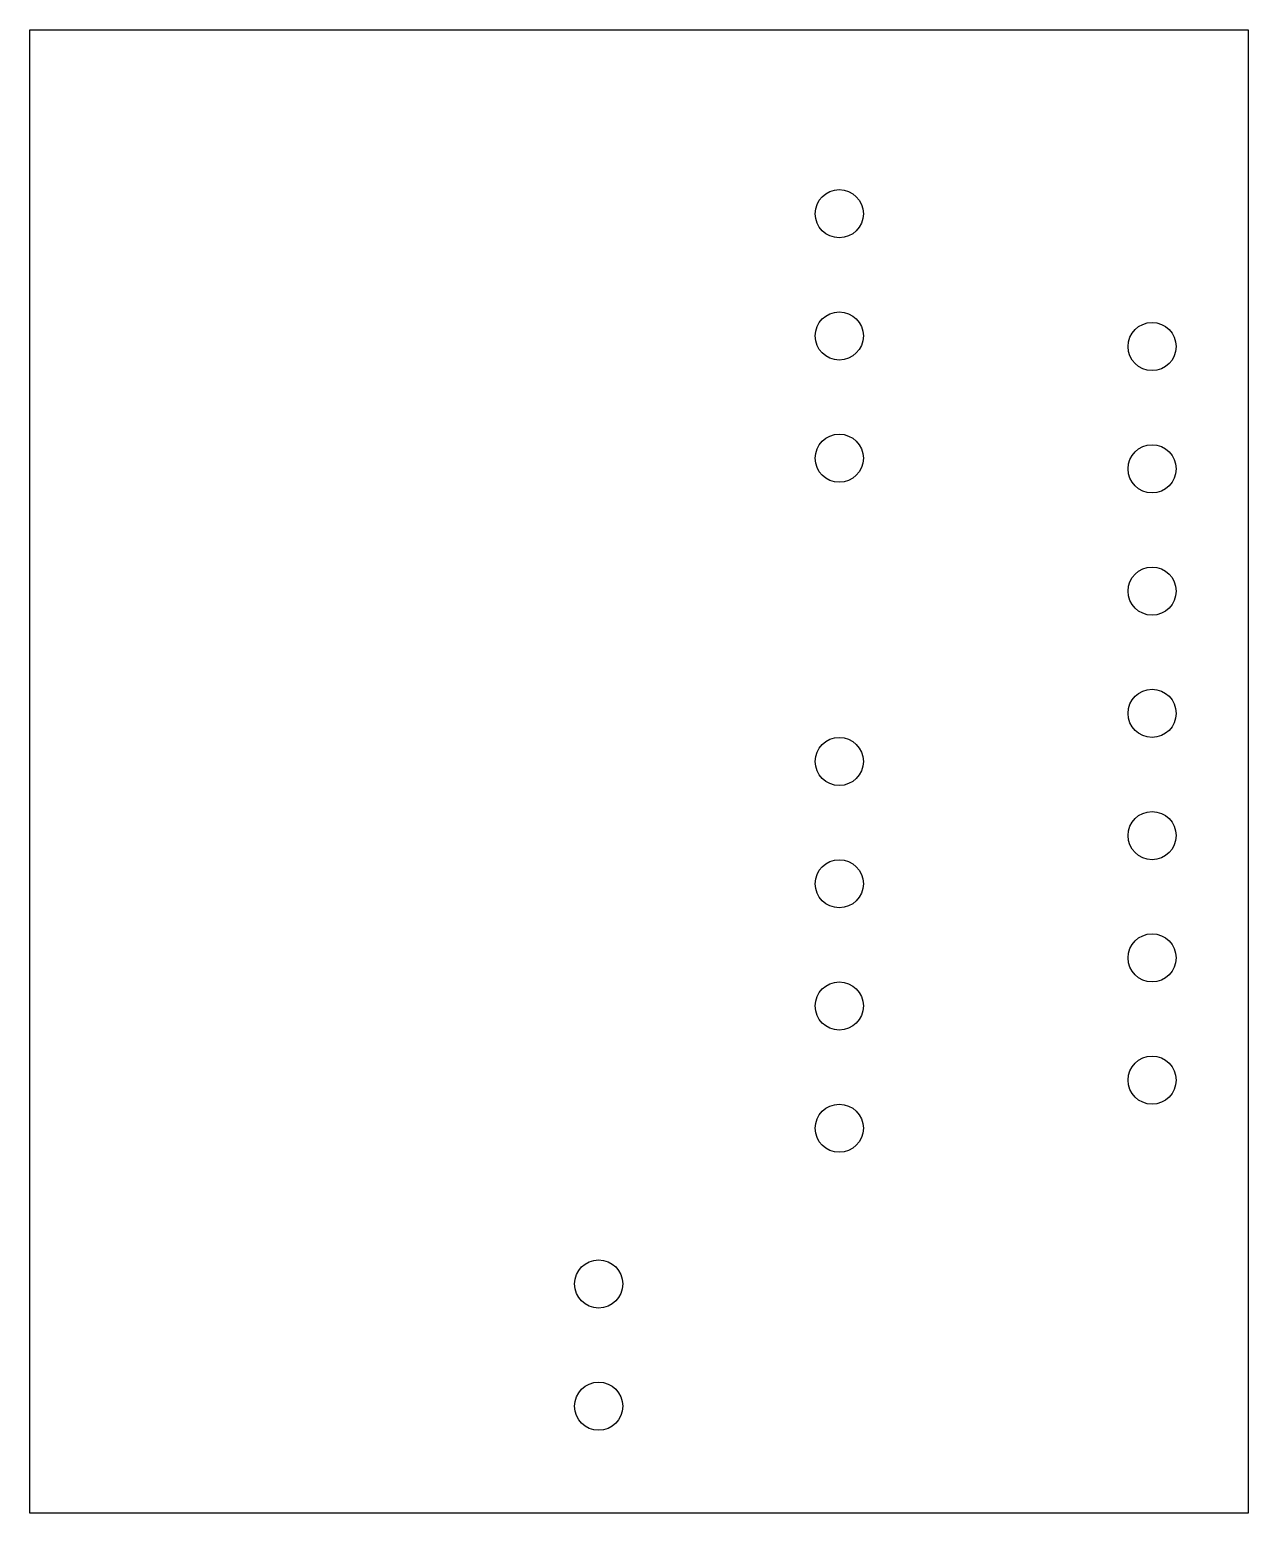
# Model space of a CAD drawing. Extents: x 0.2 to 25.5, y -31 to -0.2.
import ezdxf

# ---------------------------------------------------------------- set-up
doc = ezdxf.new("R2010")
doc.units = 0
doc.layers.add('BLACK', color=7, linetype='CONTINUOUS')
doc.layers.add('WHITE', color=7, linetype='CONTINUOUS')

msp = doc.modelspace()

# ---------------------------------------------------------------- linework, layer by layer
at = {"layer": 'BLACK'}
for centre in [(17, -4), (17, -6.54), (23.5, -6.76), (17, -9.08), (23.5, -9.3), (23.5, -11.84), (23.5, -14.38), (17, -15.38), (23.5, -16.92), (17, -17.92), (23.5, -19.46), (17, -20.46), (23.5, -22), (17, -23), (12, -26.235), (12, -28.775)]:
    msp.add_circle(centre, 0.5, dxfattribs=at)
at = {"layer": 'WHITE', "linetype": 'CONTINUOUS'}
for p, q in [((0.176279, -0.176279), (25.5, -0.176279)), ((0.176279, -31), (0.176279, -0.176279)), ((25.5, -0.176279), (25.5, -31)), ((25.5, -31), (0.176279, -31))]:
    msp.add_line(p, q, dxfattribs=at)

doc.saveas('drawing.dxf')
